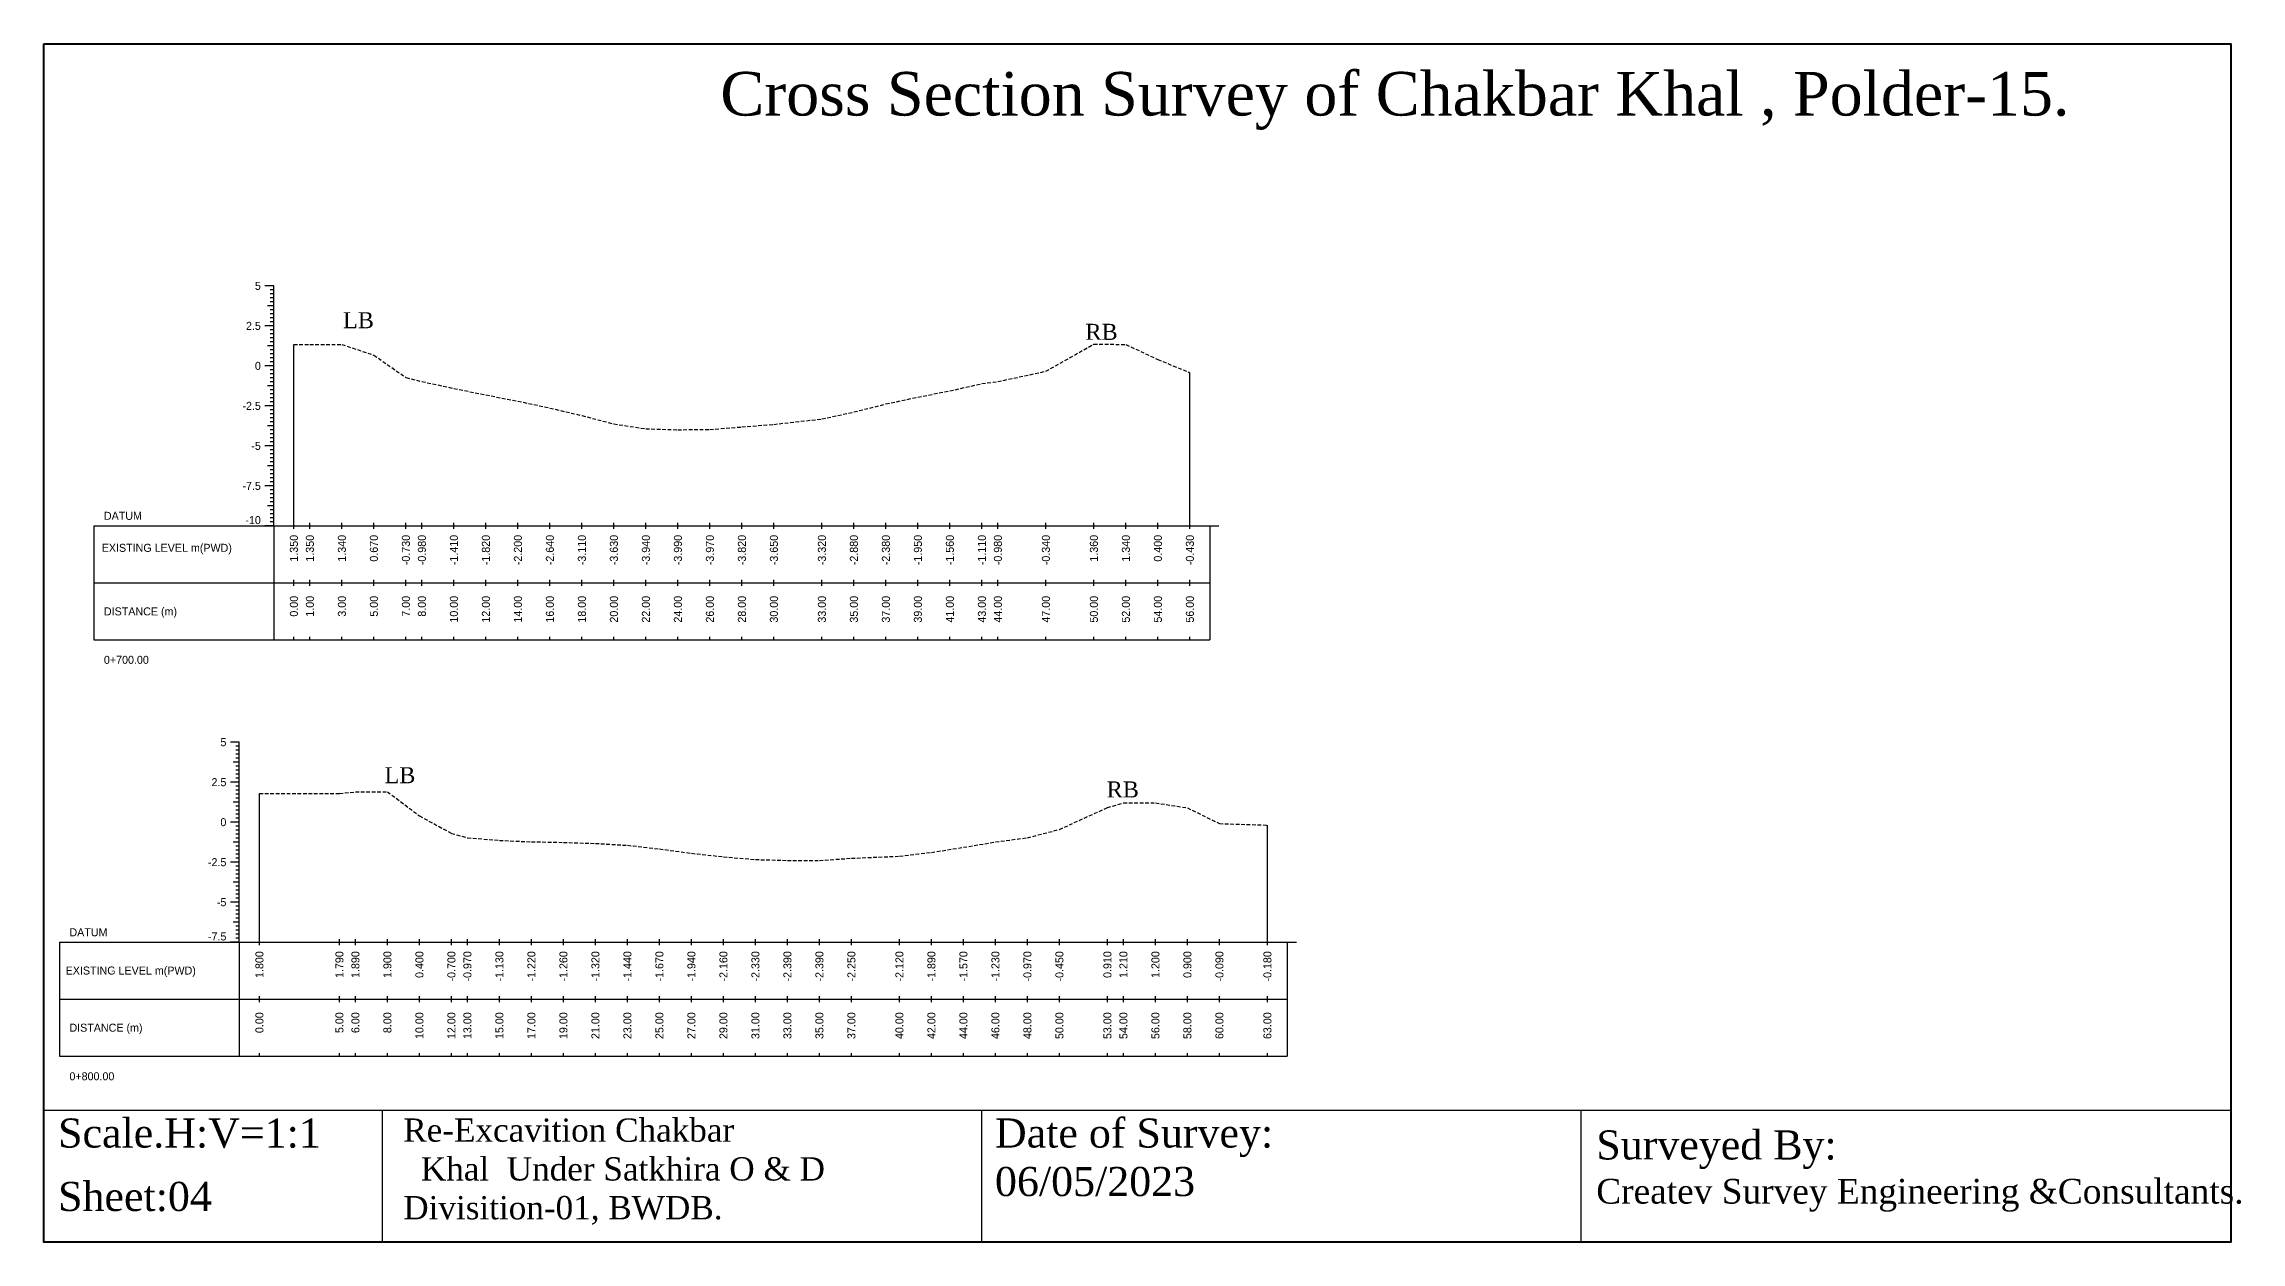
# Model space of a CAD drawing. Header units: inches. Extents: x 6579 to 9220, y -2276 to -1013.
# Drawn here: x 6579.3 to 6730.4, y -1534.4 to -1452.1 of the extents above; entities that cross this region are included whole.
import ezdxf
from ezdxf.enums import TextEntityAlignment as Align

# ---------------------------------------------------------------- set-up
doc = ezdxf.new("R2010")
doc.units = ezdxf.units.IN
doc.header["$MEASUREMENT"] = 0
doc.linetypes.add('HIDDEN', pattern=[0.375, 0.25, -0.125])
doc.layers.add('CS_Drawing', color=7, linetype='Continuous')
doc.layers.add('GL', color=3, linetype='HIDDEN')
doc.styles.add('romans', font='romans.shx')

msp = doc.modelspace()

# ---------------------------------------------------------------- linework, layer by layer
at = {"color": 4, "lineweight": 40}
msp.add_lwpolyline([(6579.35, -1452.06), (6729.69, -1452.06), (6729.69, -1534.43), (6579.35, -1534.43)], close=True, dxfattribs=at)
for points in [[(6729.69, -1452.06), (6729.69, -1534.43)], [(6579.35, -1525.35), (6729.69, -1525.35)], [(6579.35, -1525.35), (6579.35, -1534.43)], [(6602.59, -1525.35), (6602.59, -1534.43)], [(6643.8, -1525.35), (6643.8, -1534.43)], [(6685, -1525.35), (6685, -1534.43)]]:
    msp.add_lwpolyline(points)
at = {"layer": 'CS_Drawing'}
for p, q in [((6595.16, -1468.69), (6594.54, -1468.69)), ((6595.16, -1468.69), (6594.72, -1468.69)), ((6595.16, -1468.69), (6594.91, -1468.69)), ((6595.16, -1468.97), (6594.91, -1468.97)), ((6595.16, -1469.24), (6594.91, -1469.24)), ((6595.16, -1469.52), (6594.91, -1469.52)), ((6595.16, -1485.19), (6595.16, -1468.69)), ((6595.16, -1470.07), (6594.72, -1470.07)), ((6595.16, -1469.79), (6594.91, -1469.79)), ((6595.16, -1470.07), (6594.91, -1470.07)), ((6595.16, -1470.34), (6594.91, -1470.34)), ((6595.16, -1470.62), (6594.91, -1470.62)), ((6595.16, -1470.89), (6594.91, -1470.89)), ((6595.16, -1471.17), (6594.91, -1471.17)), ((6595.16, -1471.44), (6594.54, -1471.44)), ((6595.16, -1471.44), (6594.72, -1471.44)), ((6595.16, -1471.44), (6594.91, -1471.44)), ((6595.16, -1471.72), (6594.91, -1471.72)), ((6595.16, -1471.99), (6594.91, -1471.99)), ((6595.16, -1472.27), (6594.91, -1472.27)), ((6595.16, -1472.54), (6594.91, -1472.54)), ((6596.53, -1485.19), (6596.53, -1472.71)), ((6595.16, -1474.19), (6594.54, -1474.19)), ((6595.16, -1472.82), (6594.72, -1472.82)), ((6595.16, -1474.19), (6594.72, -1474.19)), ((6595.16, -1472.82), (6594.91, -1472.82)), ((6595.16, -1473.09), (6594.91, -1473.09)), ((6595.16, -1473.37), (6594.91, -1473.37)), ((6595.16, -1473.64), (6594.91, -1473.64)), ((6595.16, -1473.92), (6594.91, -1473.92)), ((6595.16, -1474.19), (6594.91, -1474.19)), ((6595.16, -1475.57), (6594.72, -1475.57)), ((6595.16, -1474.47), (6594.91, -1474.47)), ((6595.16, -1474.74), (6594.91, -1474.74)), ((6595.16, -1475.02), (6594.91, -1475.02)), ((6595.16, -1475.29), (6594.91, -1475.29)), ((6595.16, -1475.57), (6594.91, -1475.57)), ((6658.13, -1485.19), (6658.13, -1474.66)), ((6595.16, -1476.94), (6594.54, -1476.94)), ((6595.16, -1476.94), (6594.72, -1476.94)), ((6595.16, -1475.84), (6594.91, -1475.84)), ((6595.16, -1476.12), (6594.91, -1476.12)), ((6595.16, -1476.39), (6594.91, -1476.39)), ((6595.16, -1476.67), (6594.91, -1476.67)), ((6595.16, -1476.94), (6594.91, -1476.94)), ((6595.16, -1477.22), (6594.91, -1477.22)), ((6595.16, -1478.32), (6594.72, -1478.32)), ((6595.16, -1477.49), (6594.91, -1477.49)), ((6595.16, -1477.77), (6594.91, -1477.77)), ((6595.16, -1478.04), (6594.91, -1478.04)), ((6595.16, -1478.32), (6594.91, -1478.32)), ((6595.16, -1478.59), (6594.91, -1478.59)), ((6595.16, -1479.69), (6594.54, -1479.69)), ((6595.16, -1479.69), (6594.72, -1479.69)), ((6595.16, -1478.87), (6594.91, -1478.87)), ((6595.16, -1479.14), (6594.91, -1479.14)), ((6595.16, -1479.42), (6594.91, -1479.42)), ((6595.16, -1479.69), (6594.91, -1479.69)), ((6595.16, -1479.97), (6594.91, -1479.97)), ((6595.16, -1480.24), (6594.91, -1480.24)), ((6595.16, -1481.07), (6594.72, -1481.07)), ((6595.16, -1480.52), (6594.91, -1480.52)), ((6595.16, -1480.79), (6594.91, -1480.79)), ((6595.16, -1481.07), (6594.91, -1481.07)), ((6595.16, -1481.34), (6594.91, -1481.34)), ((6595.16, -1481.62), (6594.91, -1481.62)), ((6595.16, -1482.44), (6594.54, -1482.44)), ((6595.16, -1482.44), (6594.72, -1482.44)), ((6595.16, -1481.89), (6594.91, -1481.89)), ((6595.16, -1482.17), (6594.91, -1482.17)), ((6595.16, -1482.44), (6594.91, -1482.44)), ((6595.16, -1482.72), (6594.91, -1482.72)), ((6595.16, -1482.99), (6594.91, -1482.99)), ((6595.16, -1483.27), (6594.91, -1483.27)), ((6595.16, -1483.82), (6594.72, -1483.82)), ((6595.16, -1483.54), (6594.91, -1483.54)), ((6595.16, -1483.82), (6594.91, -1483.82)), ((6595.16, -1484.09), (6594.91, -1484.09)), ((6595.16, -1484.37), (6594.91, -1484.37)), ((6595.16, -1484.64), (6594.91, -1484.64)), ((6582.78, -1485.19), (6595.16, -1485.19)), ((6582.78, -1485.19), (6582.78, -1493.03)), ((6595.16, -1485.19), (6594.54, -1485.19)), ((6595.16, -1485.19), (6594.72, -1485.19)), ((6595.16, -1484.92), (6594.91, -1484.92)), ((6595.16, -1485.19), (6594.91, -1485.19)), ((6595.16, -1485.19), (6659.51, -1485.19)), ((6595.16, -1485.19), (6595.16, -1493.03)), ((6596.53, -1485.4), (6596.53, -1484.98)), ((6597.63, -1485.4), (6597.63, -1484.98)), ((6599.83, -1485.4), (6599.83, -1484.98)), ((6602.03, -1485.4), (6602.03, -1484.98)), ((6604.23, -1485.4), (6604.23, -1484.98)), ((6605.33, -1485.4), (6605.33, -1484.98)), ((6607.53, -1485.4), (6607.53, -1484.98)), ((6609.73, -1485.4), (6609.73, -1484.98)), ((6611.93, -1485.4), (6611.93, -1484.98)), ((6614.13, -1485.4), (6614.13, -1484.98)), ((6616.33, -1485.4), (6616.33, -1484.98)), ((6618.53, -1485.4), (6618.53, -1484.98)), ((6620.73, -1485.4), (6620.73, -1484.98)), ((6622.93, -1485.4), (6622.93, -1484.98)), ((6625.13, -1485.4), (6625.13, -1484.98)), ((6627.33, -1485.4), (6627.33, -1484.98)), ((6629.53, -1485.4), (6629.53, -1484.98)), ((6632.83, -1485.4), (6632.83, -1484.98)), ((6635.03, -1485.4), (6635.03, -1484.98)), ((6637.23, -1485.4), (6637.23, -1484.98)), ((6639.43, -1485.4), (6639.43, -1484.98)), ((6641.63, -1485.4), (6641.63, -1484.98)), ((6643.83, -1485.4), (6643.83, -1484.98)), ((6644.93, -1485.4), (6644.93, -1484.98)), ((6648.23, -1485.4), (6648.23, -1484.98)), ((6651.53, -1485.4), (6651.53, -1484.98)), ((6653.73, -1485.4), (6653.73, -1484.98)), ((6655.93, -1485.4), (6655.93, -1484.98)), ((6658.13, -1485.4), (6658.13, -1484.98)), ((6659.51, -1485.19), (6660.12, -1485.19)), ((6659.51, -1485.19), (6659.94, -1485.19)), ((6659.51, -1485.19), (6659.75, -1485.19)), ((6659.51, -1485.19), (6659.51, -1493.03)), ((6582.78, -1489.11), (6595.16, -1489.11)), ((6595.16, -1489.11), (6659.51, -1489.11)), ((6595.16, -1489.11), (6659.51, -1489.11)), ((6596.53, -1489.32), (6596.53, -1488.9)), ((6597.63, -1489.32), (6597.63, -1488.9)), ((6599.83, -1489.32), (6599.83, -1488.9)), ((6602.03, -1489.32), (6602.03, -1488.9)), ((6604.23, -1489.32), (6604.23, -1488.9)), ((6605.33, -1489.32), (6605.33, -1488.9)), ((6607.53, -1489.32), (6607.53, -1488.9)), ((6609.73, -1489.32), (6609.73, -1488.9)), ((6611.93, -1489.32), (6611.93, -1488.9)), ((6614.13, -1489.32), (6614.13, -1488.9)), ((6616.33, -1489.32), (6616.33, -1488.9)), ((6618.53, -1489.32), (6618.53, -1488.9)), ((6620.73, -1489.32), (6620.73, -1488.9)), ((6622.93, -1489.32), (6622.93, -1488.9)), ((6625.13, -1489.32), (6625.13, -1488.9)), ((6627.33, -1489.32), (6627.33, -1488.9)), ((6629.53, -1489.32), (6629.53, -1488.9)), ((6632.83, -1489.32), (6632.83, -1488.9)), ((6635.03, -1489.32), (6635.03, -1488.9)), ((6637.23, -1489.32), (6637.23, -1488.9)), ((6639.43, -1489.32), (6639.43, -1488.9)), ((6641.63, -1489.32), (6641.63, -1488.9)), ((6643.83, -1489.32), (6643.83, -1488.9)), ((6644.93, -1489.32), (6644.93, -1488.9)), ((6648.23, -1489.32), (6648.23, -1488.9)), ((6651.53, -1489.32), (6651.53, -1488.9)), ((6653.73, -1489.32), (6653.73, -1488.9)), ((6655.93, -1489.32), (6655.93, -1488.9)), ((6658.13, -1489.32), (6658.13, -1488.9)), ((6582.78, -1493.03), (6595.16, -1493.03)), ((6595.16, -1493.03), (6659.51, -1493.03)), ((6596.53, -1493.03), (6596.53, -1492.82)), ((6597.63, -1493.03), (6597.63, -1492.82)), ((6599.83, -1493.03), (6599.83, -1492.82)), ((6602.03, -1493.03), (6602.03, -1492.82)), ((6604.23, -1493.03), (6604.23, -1492.82)), ((6605.33, -1493.03), (6605.33, -1492.82)), ((6607.53, -1493.03), (6607.53, -1492.82)), ((6609.73, -1493.03), (6609.73, -1492.82)), ((6611.93, -1493.03), (6611.93, -1492.82)), ((6614.13, -1493.03), (6614.13, -1492.82)), ((6616.33, -1493.03), (6616.33, -1492.82)), ((6618.53, -1493.03), (6618.53, -1492.82)), ((6620.73, -1493.03), (6620.73, -1492.82)), ((6622.93, -1493.03), (6622.93, -1492.82)), ((6625.13, -1493.03), (6625.13, -1492.82)), ((6627.33, -1493.03), (6627.33, -1492.82)), ((6629.53, -1493.03), (6629.53, -1492.82)), ((6632.83, -1493.03), (6632.83, -1492.82)), ((6635.03, -1493.03), (6635.03, -1492.82)), ((6637.23, -1493.03), (6637.23, -1492.82)), ((6639.43, -1493.03), (6639.43, -1492.82)), ((6641.63, -1493.03), (6641.63, -1492.82)), ((6643.83, -1493.03), (6643.83, -1492.82)), ((6644.93, -1493.03), (6644.93, -1492.82)), ((6648.23, -1493.03), (6648.23, -1492.82)), ((6651.53, -1493.03), (6651.53, -1492.82)), ((6653.73, -1493.03), (6653.73, -1492.82)), ((6655.93, -1493.03), (6655.93, -1492.82)), ((6658.13, -1493.03), (6658.13, -1492.82)), ((6592.78, -1500.06), (6592.17, -1500.06)), ((6592.78, -1500.06), (6592.35, -1500.06)), ((6592.78, -1501.44), (6592.35, -1501.44)), ((6592.78, -1500.06), (6592.54, -1500.06)), ((6592.78, -1500.34), (6592.54, -1500.34)), ((6592.78, -1500.61), (6592.54, -1500.61)), ((6592.78, -1500.89), (6592.54, -1500.89)), ((6592.78, -1501.16), (6592.54, -1501.16)), ((6592.78, -1501.44), (6592.54, -1501.44)), ((6592.78, -1513.81), (6592.78, -1500.06)), ((6592.78, -1502.81), (6592.17, -1502.81)), ((6592.78, -1502.81), (6592.35, -1502.81)), ((6592.78, -1501.71), (6592.54, -1501.71)), ((6592.78, -1501.99), (6592.54, -1501.99)), ((6592.78, -1502.26), (6592.54, -1502.26)), ((6592.78, -1502.54), (6592.54, -1502.54)), ((6592.78, -1502.81), (6592.54, -1502.81)), ((6592.78, -1504.19), (6592.35, -1504.19)), ((6592.78, -1503.09), (6592.54, -1503.09)), ((6592.78, -1503.36), (6592.54, -1503.36)), ((6592.78, -1503.64), (6592.54, -1503.64)), ((6592.78, -1503.91), (6592.54, -1503.91)), ((6592.78, -1504.19), (6592.54, -1504.19)), ((6592.78, -1504.46), (6592.54, -1504.46)), ((6594.16, -1513.81), (6594.16, -1503.58)), ((6592.78, -1505.56), (6592.17, -1505.56)), ((6592.78, -1505.56), (6592.35, -1505.56)), ((6592.78, -1504.74), (6592.54, -1504.74)), ((6592.78, -1505.01), (6592.54, -1505.01)), ((6592.78, -1505.29), (6592.54, -1505.29)), ((6592.78, -1505.56), (6592.54, -1505.56)), ((6592.78, -1505.84), (6592.54, -1505.84)), ((6663.46, -1513.81), (6663.46, -1505.76)), ((6592.78, -1506.94), (6592.35, -1506.94)), ((6592.78, -1506.11), (6592.54, -1506.11)), ((6592.78, -1506.39), (6592.54, -1506.39)), ((6592.78, -1506.66), (6592.54, -1506.66)), ((6592.78, -1506.94), (6592.54, -1506.94)), ((6592.78, -1507.21), (6592.54, -1507.21)), ((6592.78, -1507.49), (6592.54, -1507.49)), ((6592.78, -1508.31), (6592.17, -1508.31)), ((6592.78, -1508.31), (6592.35, -1508.31)), ((6592.78, -1507.76), (6592.54, -1507.76)), ((6592.78, -1508.04), (6592.54, -1508.04)), ((6592.78, -1508.31), (6592.54, -1508.31)), ((6592.78, -1508.59), (6592.54, -1508.59)), ((6592.78, -1508.86), (6592.54, -1508.86)), ((6592.78, -1509.69), (6592.35, -1509.69)), ((6592.78, -1509.14), (6592.54, -1509.14)), ((6592.78, -1509.41), (6592.54, -1509.41)), ((6592.78, -1509.69), (6592.54, -1509.69)), ((6592.78, -1509.96), (6592.54, -1509.96)), ((6592.78, -1510.24), (6592.54, -1510.24)), ((6592.78, -1511.06), (6592.17, -1511.06)), ((6592.78, -1511.06), (6592.35, -1511.06)), ((6592.78, -1510.51), (6592.54, -1510.51)), ((6592.78, -1510.79), (6592.54, -1510.79)), ((6592.78, -1511.06), (6592.54, -1511.06)), ((6592.78, -1511.34), (6592.54, -1511.34)), ((6592.78, -1511.61), (6592.54, -1511.61)), ((6592.78, -1511.89), (6592.54, -1511.89)), ((6592.78, -1512.44), (6592.35, -1512.44)), ((6592.78, -1512.16), (6592.54, -1512.16)), ((6592.78, -1512.44), (6592.54, -1512.44)), ((6592.78, -1512.71), (6592.54, -1512.71)), ((6592.78, -1512.99), (6592.54, -1512.99)), ((6592.78, -1513.26), (6592.54, -1513.26)), ((6580.41, -1513.81), (6592.78, -1513.81)), ((6580.41, -1513.81), (6580.41, -1521.65)), ((6592.78, -1513.81), (6592.17, -1513.81)), ((6592.78, -1513.81), (6592.35, -1513.81)), ((6592.78, -1513.54), (6592.54, -1513.54)), ((6592.78, -1513.81), (6592.54, -1513.81)), ((6592.78, -1513.81), (6664.83, -1513.81)), ((6592.78, -1513.81), (6592.78, -1521.65)), ((6594.16, -1514.02), (6594.16, -1513.61)), ((6599.66, -1514.02), (6599.66, -1513.61)), ((6600.76, -1514.02), (6600.76, -1513.61)), ((6602.96, -1514.02), (6602.96, -1513.61)), ((6605.16, -1514.02), (6605.16, -1513.61)), ((6607.36, -1514.02), (6607.36, -1513.61)), ((6608.46, -1514.02), (6608.46, -1513.61)), ((6610.66, -1514.02), (6610.66, -1513.61)), ((6612.86, -1514.02), (6612.86, -1513.61)), ((6615.06, -1514.02), (6615.06, -1513.61)), ((6617.26, -1514.02), (6617.26, -1513.61)), ((6619.46, -1514.02), (6619.46, -1513.61)), ((6621.66, -1514.02), (6621.66, -1513.61)), ((6623.86, -1514.02), (6623.86, -1513.61)), ((6626.06, -1514.02), (6626.06, -1513.61)), ((6628.26, -1514.02), (6628.26, -1513.61)), ((6630.46, -1514.02), (6630.46, -1513.61)), ((6632.66, -1514.02), (6632.66, -1513.61)), ((6634.86, -1514.02), (6634.86, -1513.61)), ((6638.16, -1514.02), (6638.16, -1513.61)), ((6640.36, -1514.02), (6640.36, -1513.61)), ((6642.56, -1514.02), (6642.56, -1513.61)), ((6644.76, -1514.02), (6644.76, -1513.61)), ((6646.96, -1514.02), (6646.96, -1513.61)), ((6649.16, -1514.02), (6649.16, -1513.61)), ((6652.46, -1514.02), (6652.46, -1513.61)), ((6653.56, -1514.02), (6653.56, -1513.61)), ((6655.76, -1514.02), (6655.76, -1513.61)), ((6657.96, -1514.02), (6657.96, -1513.61)), ((6660.16, -1514.02), (6660.16, -1513.61)), ((6663.46, -1514.02), (6663.46, -1513.61)), ((6664.83, -1513.81), (6665.45, -1513.81)), ((6664.83, -1513.81), (6665.27, -1513.81)), ((6664.83, -1513.81), (6665.08, -1513.81)), ((6664.83, -1513.81), (6664.83, -1521.65)), ((6580.41, -1517.73), (6592.78, -1517.73)), ((6592.78, -1517.73), (6664.83, -1517.73)), ((6592.78, -1517.73), (6664.83, -1517.73)), ((6594.16, -1517.94), (6594.16, -1517.53)), ((6599.66, -1517.94), (6599.66, -1517.53)), ((6600.76, -1517.94), (6600.76, -1517.53)), ((6602.96, -1517.94), (6602.96, -1517.53)), ((6605.16, -1517.94), (6605.16, -1517.53)), ((6607.36, -1517.94), (6607.36, -1517.53)), ((6608.46, -1517.94), (6608.46, -1517.53)), ((6610.66, -1517.94), (6610.66, -1517.53)), ((6612.86, -1517.94), (6612.86, -1517.53)), ((6615.06, -1517.94), (6615.06, -1517.53)), ((6617.26, -1517.94), (6617.26, -1517.53)), ((6619.46, -1517.94), (6619.46, -1517.53)), ((6621.66, -1517.94), (6621.66, -1517.53)), ((6623.86, -1517.94), (6623.86, -1517.53)), ((6626.06, -1517.94), (6626.06, -1517.53)), ((6628.26, -1517.94), (6628.26, -1517.53)), ((6630.46, -1517.94), (6630.46, -1517.53)), ((6632.66, -1517.94), (6632.66, -1517.53)), ((6634.86, -1517.94), (6634.86, -1517.53)), ((6638.16, -1517.94), (6638.16, -1517.53)), ((6640.36, -1517.94), (6640.36, -1517.53)), ((6642.56, -1517.94), (6642.56, -1517.53)), ((6644.76, -1517.94), (6644.76, -1517.53)), ((6646.96, -1517.94), (6646.96, -1517.53)), ((6649.16, -1517.94), (6649.16, -1517.53)), ((6652.46, -1517.94), (6652.46, -1517.53)), ((6653.56, -1517.94), (6653.56, -1517.53)), ((6655.76, -1517.94), (6655.76, -1517.53)), ((6657.96, -1517.94), (6657.96, -1517.53)), ((6660.16, -1517.94), (6660.16, -1517.53)), ((6663.46, -1517.94), (6663.46, -1517.53)), ((6580.41, -1521.65), (6592.78, -1521.65)), ((6592.78, -1521.65), (6664.83, -1521.65)), ((6594.16, -1521.65), (6594.16, -1521.44)), ((6599.66, -1521.65), (6599.66, -1521.44)), ((6600.76, -1521.65), (6600.76, -1521.44)), ((6602.96, -1521.65), (6602.96, -1521.44)), ((6605.16, -1521.65), (6605.16, -1521.44)), ((6607.36, -1521.65), (6607.36, -1521.44)), ((6608.46, -1521.65), (6608.46, -1521.44)), ((6610.66, -1521.65), (6610.66, -1521.44)), ((6612.86, -1521.65), (6612.86, -1521.44)), ((6615.06, -1521.65), (6615.06, -1521.44)), ((6617.26, -1521.65), (6617.26, -1521.44)), ((6619.46, -1521.65), (6619.46, -1521.44)), ((6621.66, -1521.65), (6621.66, -1521.44)), ((6623.86, -1521.65), (6623.86, -1521.44)), ((6626.06, -1521.65), (6626.06, -1521.44)), ((6628.26, -1521.65), (6628.26, -1521.44)), ((6630.46, -1521.65), (6630.46, -1521.44)), ((6632.66, -1521.65), (6632.66, -1521.44)), ((6634.86, -1521.65), (6634.86, -1521.44)), ((6638.16, -1521.65), (6638.16, -1521.44)), ((6640.36, -1521.65), (6640.36, -1521.44)), ((6642.56, -1521.65), (6642.56, -1521.44)), ((6644.76, -1521.65), (6644.76, -1521.44)), ((6646.96, -1521.65), (6646.96, -1521.44)), ((6649.16, -1521.65), (6649.16, -1521.44)), ((6652.46, -1521.65), (6652.46, -1521.44)), ((6653.56, -1521.65), (6653.56, -1521.44)), ((6655.76, -1521.65), (6655.76, -1521.44)), ((6657.96, -1521.65), (6657.96, -1521.44)), ((6660.16, -1521.65), (6660.16, -1521.44)), ((6663.46, -1521.65), (6663.46, -1521.44))]:
    msp.add_line(p, q, dxfattribs=at)
at = {"layer": 'GL'}
for points in [[(6596.53, -1472.71), (6597.63, -1472.71), (6599.83, -1472.72), (6602.03, -1473.45), (6604.23, -1474.99), (6605.33, -1475.27), (6607.53, -1475.74), (6609.73, -1476.19), (6611.93, -1476.61), (6614.13, -1477.09), (6616.33, -1477.61), (6618.53, -1478.18), (6620.73, -1478.52), (6622.93, -1478.58), (6625.13, -1478.56), (6627.33, -1478.39), (6629.53, -1478.21), (6632.83, -1477.84), (6635.03, -1477.36), (6637.23, -1476.81), (6639.43, -1476.34), (6641.63, -1475.91), (6643.83, -1475.41), (6644.93, -1475.27), (6648.23, -1474.56), (6651.53, -1472.69), (6653.73, -1472.72), (6655.93, -1473.75), (6658.13, -1474.66)], [(6594.16, -1503.58), (6599.66, -1503.59), (6600.76, -1503.48), (6602.96, -1503.47), (6605.16, -1505.12), (6607.36, -1506.33), (6608.46, -1506.63), (6610.66, -1506.81), (6612.86, -1506.91), (6615.06, -1506.95), (6617.26, -1507.02), (6619.46, -1507.15), (6621.66, -1507.4), (6623.86, -1507.7), (6626.06, -1507.94), (6628.26, -1508.13), (6630.46, -1508.19), (6632.66, -1508.19), (6634.86, -1508.04), (6638.16, -1507.9), (6640.36, -1507.64), (6642.56, -1507.29), (6644.76, -1506.92), (6646.96, -1506.63), (6649.16, -1506.06), (6652.46, -1504.56), (6653.56, -1504.23), (6655.76, -1504.24), (6657.96, -1504.57), (6660.16, -1505.66), (6663.46, -1505.76)]]:
    msp.add_lwpolyline(points, dxfattribs=at)

# ---------------------------------------------------------------- texts
at = {"attachment_point": 1, "style": 'romans'}
for s, insert, char_height, width in [('{\\fTimes New Roman|b0|i0|c0|p18;Cross Section Survey of Chakbar Khal , Polder-15.}', (6625.85, -1453.98), 3, 89.3868), ('{\\fTimes New Roman|b0|i0|c0|p18;LB}', (6599.91, -1470.5), 1.1, 289.7464), ('{\\fTimes New Roman|b0|i0|c0|p18;RB}', (6650.95, -1471.3), 1.1, 289.7464), ('{\\fTimes New Roman|b0|i0|c0|p18;LB}', (6602.76, -1501.78), 1.1, 289.7464), ('{\\fTimes New Roman|b0|i0|c0|p18;RB}', (6652.41, -1502.76), 1.1, 289.7464), ('{\\fTimes New Roman|b0|i0|c0|p18;Scale.H:V=1:1}', (6580.32, -1525.93), 2, 22.2708), ('{\\fTimes New Roman|b0|i0|c0|p18;Re-Excavition Chakbar \\P  Khal  Under Satkhira O & D    Divisition-01, BWDB.}', (6604.05, -1525.93), 1.6, 38.8405), ('{\\fTimes New Roman|b0|i0|c0|p18;Date of Survey: 06/05/2023}', (6644.73, -1525.93), 2, 22.2708), ('{\\fTimes New Roman|b0|i0|c0|p18;Surveyed By:                                     \\H0.85x;Createv Survey Engineering &Consultants.}', (6686.07, -1526.75), 2, 45.2193), ('{\\fTimes New Roman|b0|i0|c0|p18;Sheet:04}', (6580.32, -1530.29), 2, 38.8405)]:
    msp.add_mtext(s, dxfattribs=dict(at, insert=insert, char_height=char_height, width=width))
at = {"layer": 'CS_Drawing'}
for s, p in [('5', (6594.26, -1468.69)), ('2.5', (6594.26, -1471.44)), ('0', (6594.26, -1474.19)), ('-2.5', (6594.26, -1476.94)), ('-5', (6594.26, -1479.69)), ('-7.5', (6594.26, -1482.44)), ('5', (6591.89, -1500.06)), ('2.5', (6591.89, -1502.81)), ('0', (6591.89, -1505.56)), ('-2.5', (6591.89, -1508.31)), ('-5', (6591.89, -1511.06))]:
    msp.add_text(s, height=0.55, dxfattribs=at).set_placement(p, align=Align.MIDDLE_RIGHT)
for s, p in [('DATUM', (6583.47, -1484.5)), ('EXISTING LEVEL m(PWD)', (6583.32, -1486.7)), ('DISTANCE (m)', (6583.47, -1491.07)), ('0+700.00', (6583.47, -1494.4)), ('DATUM', (6581.1, -1513.13)), ('EXISTING LEVEL m(PWD)', (6580.84, -1515.76)), ('DISTANCE (m)', (6581.1, -1519.69)), ('0+800.00', (6581.1, -1523.03))]:
    msp.add_text(s, height=0.55, dxfattribs=at).set_placement(p, align=Align.MIDDLE_LEFT)
for s, p in [('-10', (6594.26, -1485.07)), ('-7.5', (6591.89, -1513.69))]:
    msp.add_text(s, height=0.55, dxfattribs=at).set_placement(p, align=Align.RIGHT)
for s, p in [('1.350', (6596.53, -1485.81)), ('1.350', (6597.63, -1485.81)), ('1.340', (6599.83, -1485.81)), ('0.670', (6602.03, -1485.81)), ('-0.730', (6604.23, -1485.81)), ('-0.980', (6605.33, -1485.81)), ('-1.410', (6607.53, -1485.81)), ('-1.820', (6609.73, -1485.81)), ('-2.200', (6611.93, -1485.81)), ('-2.640', (6614.13, -1485.81)), ('-3.110', (6616.33, -1485.81)), ('-3.630', (6618.53, -1485.81)), ('-3.940', (6620.73, -1485.81)), ('-3.990', (6622.93, -1485.81)), ('-3.970', (6625.13, -1485.81)), ('-3.820', (6627.33, -1485.81)), ('-3.650', (6629.53, -1485.81)), ('-3.320', (6632.83, -1485.81)), ('-2.880', (6635.03, -1485.81)), ('-2.380', (6637.23, -1485.81)), ('-1.950', (6639.43, -1485.81)), ('-1.560', (6641.63, -1485.81)), ('-1.110', (6643.83, -1485.81)), ('-0.980', (6644.93, -1485.81)), ('-0.340', (6648.23, -1485.81)), ('1.360', (6651.53, -1485.81)), ('1.340', (6653.73, -1485.81)), ('0.400', (6655.93, -1485.81)), ('-0.430', (6658.13, -1485.81)), ('0.00', (6596.53, -1490)), ('1.00', (6597.63, -1490)), ('3.00', (6599.83, -1490)), ('5.00', (6602.03, -1490)), ('7.00', (6604.23, -1490)), ('8.00', (6605.33, -1490)), ('10.00', (6607.53, -1490)), ('12.00', (6609.73, -1490)), ('14.00', (6611.93, -1490)), ('16.00', (6614.13, -1490)), ('18.00', (6616.33, -1490)), ('20.00', (6618.53, -1490)), ('22.00', (6620.73, -1490)), ('24.00', (6622.93, -1490)), ('26.00', (6625.13, -1490)), ('28.00', (6627.33, -1490)), ('30.00', (6629.53, -1490)), ('33.00', (6632.83, -1490)), ('35.00', (6635.03, -1490)), ('37.00', (6637.23, -1490)), ('39.00', (6639.43, -1490)), ('41.00', (6641.63, -1490)), ('43.00', (6643.83, -1490)), ('44.00', (6644.93, -1490)), ('47.00', (6648.23, -1490)), ('50.00', (6651.53, -1490)), ('52.00', (6653.73, -1490)), ('54.00', (6655.93, -1490)), ('56.00', (6658.13, -1490)), ('1.800', (6594.16, -1514.43)), ('1.790', (6599.66, -1514.43)), ('1.890', (6600.76, -1514.43)), ('1.900', (6602.96, -1514.43)), ('0.400', (6605.16, -1514.43)), ('-0.700', (6607.36, -1514.43)), ('-0.970', (6608.46, -1514.43)), ('-1.130', (6610.66, -1514.43)), ('-1.220', (6612.86, -1514.43)), ('-1.260', (6615.06, -1514.43)), ('-1.320', (6617.26, -1514.43)), ('-1.440', (6619.46, -1514.43)), ('-1.670', (6621.66, -1514.43)), ('-1.940', (6623.86, -1514.43)), ('-2.160', (6626.06, -1514.43)), ('-2.330', (6628.26, -1514.43)), ('-2.390', (6630.46, -1514.43)), ('-2.390', (6632.66, -1514.43)), ('-2.250', (6634.86, -1514.43)), ('-2.120', (6638.16, -1514.43)), ('-1.890', (6640.36, -1514.43)), ('-1.570', (6642.56, -1514.43)), ('-1.230', (6644.76, -1514.43)), ('-0.970', (6646.96, -1514.43)), ('-0.450', (6649.16, -1514.43)), ('0.910', (6652.46, -1514.43)), ('1.210', (6653.56, -1514.43)), ('1.200', (6655.76, -1514.43)), ('0.900', (6657.96, -1514.43)), ('-0.090', (6660.16, -1514.43)), ('-0.180', (6663.46, -1514.43)), ('0.00', (6594.16, -1518.63)), ('5.00', (6599.66, -1518.63)), ('6.00', (6600.76, -1518.63)), ('8.00', (6602.96, -1518.63)), ('10.00', (6605.16, -1518.63)), ('12.00', (6607.36, -1518.63)), ('13.00', (6608.46, -1518.63)), ('15.00', (6610.66, -1518.63)), ('17.00', (6612.86, -1518.63)), ('19.00', (6615.06, -1518.63)), ('21.00', (6617.26, -1518.63)), ('23.00', (6619.46, -1518.63)), ('25.00', (6621.66, -1518.63)), ('27.00', (6623.86, -1518.63)), ('29.00', (6626.06, -1518.63)), ('31.00', (6628.26, -1518.63)), ('33.00', (6630.46, -1518.63)), ('35.00', (6632.66, -1518.63)), ('37.00', (6634.86, -1518.63)), ('40.00', (6638.16, -1518.63)), ('42.00', (6640.36, -1518.63)), ('44.00', (6642.56, -1518.63)), ('46.00', (6644.76, -1518.63)), ('48.00', (6646.96, -1518.63)), ('50.00', (6649.16, -1518.63)), ('53.00', (6652.46, -1518.63)), ('54.00', (6653.56, -1518.63)), ('56.00', (6655.76, -1518.63)), ('58.00', (6657.96, -1518.63)), ('60.00', (6660.16, -1518.63)), ('63.00', (6663.46, -1518.63))]:
    msp.add_text(s, height=0.55, rotation=90, dxfattribs=at).set_placement(p, align=Align.MIDDLE_RIGHT)

doc.saveas('drawing.dxf')
